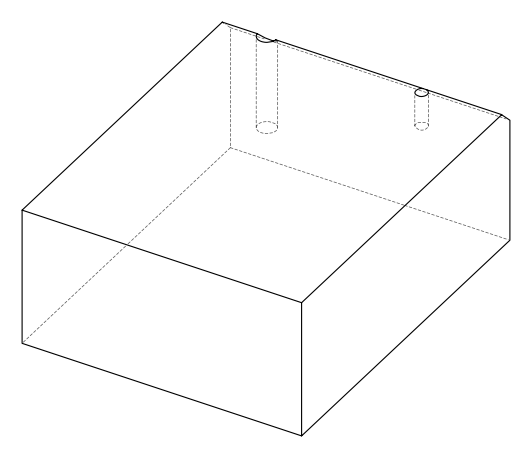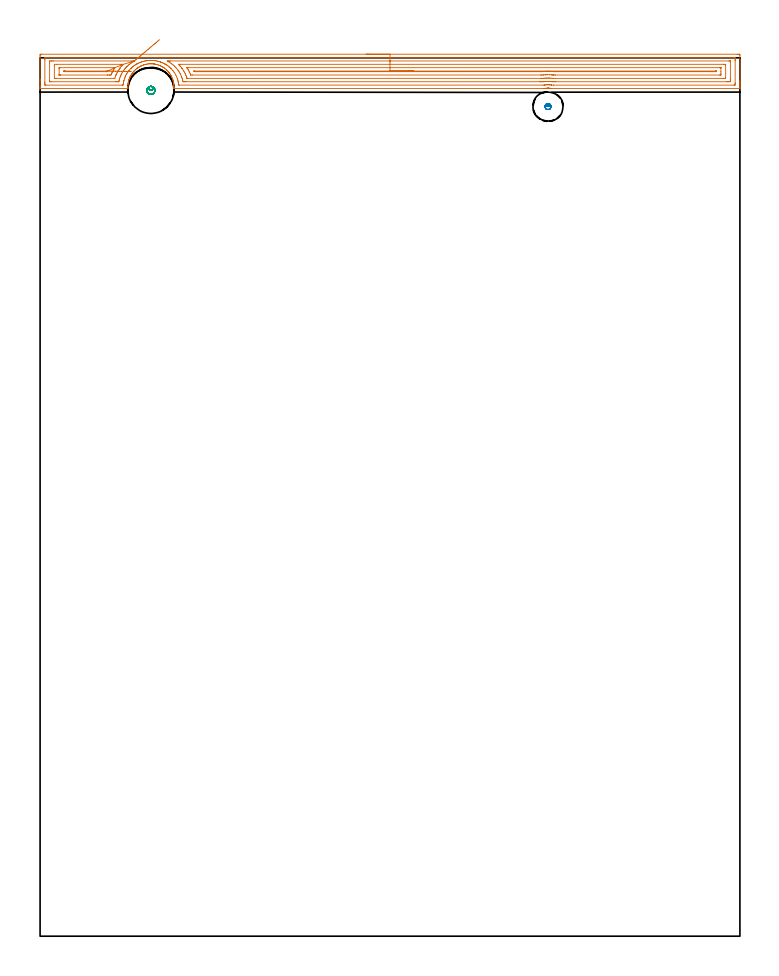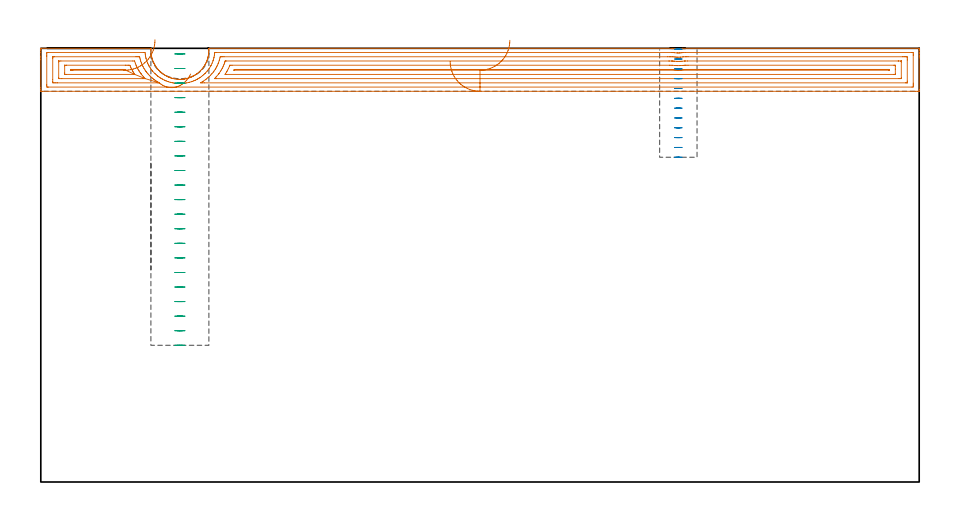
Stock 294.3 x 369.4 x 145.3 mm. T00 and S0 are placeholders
(PLAN: 3 operations, 2 tool changes, 15.9 min)
(1 AREA_MILL | FG_CHAMFER_SURFACE | UGT0205_001 | 13.95 min | 30509 mm3)
(2 MILL_BLIND_HOLE_FROM_SOLID_MATERIAL | STEP1POCKET | UGT0201_128 | Spiral | 0.57 min | 4476 mm3)
(3 MILL_BLIND_HOLE_FROM_SOLID_MATERIAL_1 | STEP1POCKET_1 | NXT0201_012 | Spiral | 1.39 min | 28687 mm3)
(TOOL UGT0205_001 | Chamfer Mill 20 x 3 x 45 deg. | D20 FL50 Z2)
(TOOL UGT0201_128 | Carbide End Mill 10.0 | D10 FL15 Z4)
(TOOL NXT0201_012 | ENDMILL 16mm [2P460-1600-NA 1630] | D16 FL38 Z6)
(OP 1 AREA_MILL)
G17 G21 G94 G90
T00 M6
G54
G17 G0 G90 X137.15 Y370.9 S1061 M3
G43 Z155.3 H0
Z140.9
G94 G1 X137.188 Z140.029 F250.
X137.302 Z139.164
X137.491 Z138.312
X137.753 Z137.48
X138.087 Z136.674
X138.49 Z135.9
X138.958 Z135.164
X139.49 Z134.472
X140.079 Z133.829
X140.722 Z133.24
X141.414 Z132.709
X142.15 Z132.24
X142.924 Z131.837
X143.73 Z131.503
X144.562 Z131.241
X145.414 Z131.052
X146.278 Z130.938
X147.15 Z130.9
X293.136
X293.68 Y370.899 Z130.901
X294.219 Y370.894 Z130.904
X294.292 Y370.892 Z130.906
X294.3 Y370.359 Z131.439
Y359.705 Z142.09
Y359.161 Z142.636
Y358.817 Z142.979
Y358.273 Z143.523
Y357.929 Z143.866
Y357.241 Z144.559
Y356.919 Z144.88
Y356.537 Z145.253
X294.291 Y356.503 Z145.288
X294.128 Y356.5 Z145.3
X215.045 Z145.299
X215.012 Y356.503 Z145.296
X214.974 Y356.505 Z145.293
X214.608 Y356.558 Z145.237
X214.565 Y356.564 Z145.231
X214.119 Y356.621 Z145.175
X213.896 Y356.637 Z145.159
X213.842 Z145.154
X213.665 Y356.644 Z145.152
X213.622 Y356.645 Z145.149
X213.561 Y356.647
X213.327 Y356.633 Z145.156
X213.226 Y356.63 Z145.164
X212.778 Y356.584 Z145.211
X212.643 Y356.565 Z145.229
X212.519 Y356.549 Z145.249
X212.374 Y356.53 Z145.266
X212.23 Y356.513 Z145.283
X211.536 Y356.508 Z145.292
X56.462 Y356.5 Z145.3
X56.286 Y356.503 Z145.288
X56.284 Y356.539 Z145.253
X56.291 Y356.913 Z144.886
X56.295 Y356.997 Z144.803
X56.291 Y357.247 Z144.552
X56.289 Y357.342 Z144.457
X56.252 Y357.929 Z143.866
X56.233 Y358.223 Z143.571
X56.22 Y358.335 Z143.458
X56.181 Y358.665 Z143.129
X56.155 Y358.817 Z142.978
X56.106 Y359.108 Z142.69
X56.091 Y359.185 Z142.614
X56.073 Y359.28 Z142.519
X56.015 Y359.509 Z142.291
X55.983 Y359.637 Z142.162
X55.883 Y359.992 Z141.808
X55.816 Y360.195 Z141.604
X55.736 Y360.435 Z141.363
X55.676 Y360.592 Z141.204
X55.569 Y360.875 Z140.924
X55.382 Y361.298 Z140.496
X55.294 Y361.48 Z140.313
X55.208 Y361.659 Z140.139
X55.16 Y361.758 Z140.041
X55.122 Y361.824 Z139.975
X55.063 Y361.924 Z139.872
X55.019 Y362.001 Z139.797
X54.901 Y362.204 Z139.595
X54.62 Y362.641 Z139.157
X54.287 Y363.111 Z138.689
X54.228 Y363.184 Z138.614
X54.171 Y363.256 Z138.541
X54.121 Y363.319 Z138.479
X53.931 Y363.542 Z138.257
X53.782 Y363.7 Z138.096
X53.45 Y364.058 Z137.742
X53.394 Y364.118 Z137.681
X53.242 Y364.265 Z137.534
X53.085 Y364.408 Z137.392
X52.501 Y364.892 Z136.907
X52.312 Y365.032 Z136.766
X52.227 Y365.095 Z136.703
X52.015 Y365.244 Z136.556
X51.947 Y365.291 Z136.508
X51.649 Y365.476 Z136.322
X51.608 Y365.502 Z136.296
X51.165 Y365.751 Z136.049
X51.027 Y365.821 Z135.979
X50.715 Y365.978 Z135.819
X50.655 Y366.005 Z135.79
X50.496 Y366.078 Z135.719
X50.274 Y366.174 Z135.625
X50.267 Y366.176 Z135.622
X49.822 Y366.342 Z135.458
X49.377 Y366.485 Z135.313
X48.929 Y366.607 Z135.189
X48.868 Y366.62 Z135.175
X48.484 Y366.707 Z135.091
X48.123 Y366.771 Z135.028
X48.036 Y366.785 Z135.013
X47.974 Y366.792 Z135.004
X47.864 Y366.807 Z134.991
X47.59 Y366.842 Z134.957
X47.144 Y366.875 Z134.917
X47.081 Y366.877 Z134.914
X46.939 Y366.882 Z134.91
X46.697 Y366.892 Z134.903
X46.251 Y366.884 Z134.907
X46.187 Y366.88 Z134.91
X45.804 Y366.86 Z134.937
X45.358 Y366.814 Z134.986
X44.91 Y366.745 Z135.053
X44.465 Y366.654 Z135.14
X44.4 Y366.637 Z135.156
X44.171 Y366.582 Z135.217
X44.017 Y366.542 Z135.254
X43.953 Y366.522 Z135.273
X43.629 Y366.424 Z135.374
X43.572 Y366.407 Z135.392
X42.927 Y366.174 Z135.625
X42.899 Y366.162 Z135.637
X42.679 Y366.066 Z135.731
X42.613 Y366.034 Z135.762
X42.434 Y365.949 Z135.851
X42.373 Y365.92 Z135.88
X42.23 Y365.85 Z135.949
X41.786 Y365.612 Z136.186
X41.563 Y365.476 Z136.32
X41.422 Y365.389 Z136.405
X41.257 Y365.291 Z136.507
X41.124 Y365.199 Z136.6
X40.893 Y365.039 Z136.76
X40.498 Y364.731 Z137.069
X40.231 Y364.505 Z137.293
X40.114 Y364.407 Z137.391
X40. Y364.304 Z137.494
X39.618 Y363.922 Z137.878
X39.58 Y363.881 Z137.919
X39.414 Y363.7 Z138.096
X39.337 Y363.618 Z138.18
X39.25 Y363.524 Z138.275
X39.107 Y363.356 Z138.444
X38.836 Y363.002 Z138.797
X38.742 Y362.87 Z138.93
X38.58 Y362.642 Z139.158
X38.338 Y362.263 Z139.536
X38.217 Y362.072 Z139.724
X38.214 Y362.068 Z139.728
X38.146 Y361.944 Z139.854
X38.044 Y361.758 Z140.041
X37.963 Y361.594 Z140.205
X37.907 Y361.48 Z140.316
X37.848 Y361.363 Z140.437
X37.827 Y361.319 Z140.48
X37.776 Y361.205 Z140.594
X37.703 Y361.036 Z140.76
X37.631 Y360.874 Z140.923
X37.468 Y360.449 Z141.35
X37.405 Y360.262 Z141.536
X37.366 Y360.149 Z141.647
X37.321 Y360.019 Z141.779
X37.197 Y359.551 Z142.248
X37.097 Y359.107 Z142.689
X37.046 Y358.817 Z142.976
X37.019 Y358.665 Z143.129
X36.967 Y358.225 Z143.573
X36.964 Y358.186 Z143.612
X36.913 Y357.342 Z144.457
X36.912 Y356.782 Z145.017
Y356.758 Z145.04
X36.92 Y356.525 Z145.267
X36.912 Y356.503 Z145.289
X36.806 Y356.5 Z145.3
X0.173
X0.009 Y356.503 Z145.288
X0. Y356.537 Z145.253
Y356.919 Z144.88
Y357.241 Z144.559
Y357.929 Z143.866
Y359.161 Z142.636
Y359.705 Z142.09
Y360.32 Z141.475
Y369.743 Z132.054
X0.004 Y370.359 Z131.439
X0.008 Y370.892 Z130.906
X0.081 Y370.894 Z130.903
X0.62 Y370.9 Z130.9
X147.15
Y369.486 Z132.314
X291.893 Y369.485 Z132.315
X292.29 Y369.471 Z132.329
X292.297 Y369.07 Z132.73
X292.299 Y368.583 Z133.217
X292.3 Y368.179 Z133.621
X292.299 Y358.817 Z142.983
X292.298 Y358.415 Z143.385
X292.29 Y357.929 Z143.871
X291.907 Y357.915 Z143.885
X291.893
X215.948
X215.128 Y357.929 Z143.871
X215.054 Y357.939 Z143.861
X215.042 Y357.941 Z143.859
X214.569 Y357.996 Z143.804
X214.161 Y358.035 Z143.765
X214.046 Y358.043 Z143.757
X213.647 Y358.055 Z143.745
X213.267 Y358.046 Z143.754
X213.155 Y358.041 Z143.759
X212.374 Y357.969 Z143.831
X212.337 Y357.965 Z143.835
X212.062 Y357.929 Z143.871
X211.48 Y357.922 Z143.878
X58.696 Y357.915 Z143.885
X58.264 Y357.929 Z143.871
X58.214 Y358.408 Z143.392
X58.16 Y358.817 Z142.983
X58.049 Y359.459 Z142.341
X57.987 Y359.705 Z142.095
X57.802 Y360.395 Z141.405
X57.737 Y360.592 Z141.208
X57.704 Y360.69 Z141.11
X57.387 Y361.48 Z140.32
X57.04 Y362.238 Z139.562
X56.966 Y362.368 Z139.432
X56.909 Y362.468 Z139.332
X56.411 Y363.256 Z138.544
X56.015 Y363.809 Z137.991
X55.743 Y364.144 Z137.656
X55.122 Y364.823 Z136.977
X54.915 Y365.032 Z136.768
X54.554 Y365.358 Z136.442
X54.228 Y365.63 Z136.17
X53.866 Y365.92 Z135.88
X53.335 Y366.3 Z135.5
X53.022 Y366.497 Z135.303
X52.497 Y366.807 Z134.993
X52.441 Y366.839 Z134.961
X52.37 Y366.879 Z134.921
X51.812 Y367.154 Z134.646
X51.548 Y367.274 Z134.526
X51.239 Y367.405 Z134.395
X50.762 Y367.588 Z134.212
X50.655 Y367.625 Z134.175
X50.439 Y367.695 Z134.105
X49.761 Y367.89 Z133.91
X49.497 Y367.958 Z133.842
X48.868 Y368.09 Z133.71
X48.389 Y368.171 Z133.629
X47.974 Y368.224 Z133.576
X47.39 Y368.276 Z133.524
X47.081 Y368.29 Z133.51
X46.47 Y368.302 Z133.498
X46.31 Y368.303 Z133.497
X46.288
X46.267 Y368.302 Z133.498
X46.187 Y368.298 Z133.502
X45.616 Y368.262 Z133.538
X45.294 Y368.23 Z133.57
X44.815 Y368.171 Z133.629
X44.4 Y368.106 Z133.694
X44.056 Y368.037 Z133.763
X43.507 Y367.909 Z133.891
X43.335 Y367.866 Z133.934
X42.753 Y367.695 Z134.105
X42.613 Y367.646 Z134.154
X41.997 Y367.42 Z134.38
X41.881 Y367.374 Z134.426
X41.72 Y367.303 Z134.497
X41.381 Y367.144 Z134.656
X40.826 Y366.871 Z134.929
X40.784 Y366.849 Z134.951
X40.708 Y366.807 Z134.993
X40.223 Y366.519 Z135.281
X39.933 Y366.342 Z135.458
X39.681 Y366.17 Z135.63
X39.331 Y365.92 Z135.88
X39.166 Y365.794 Z136.006
X39.039 Y365.693 Z136.107
X38.68 Y365.389 Z136.411
X38.284 Y365.032 Z136.768
X38.214 Y364.964 Z136.836
X38.146 Y364.896 Z136.904
X37.455 Y364.144 Z137.656
X37.361 Y364.036 Z137.764
X37.252 Y363.901 Z137.899
X36.98 Y363.527 Z138.273
X36.789 Y363.256 Z138.544
X36.619 Y362.998 Z138.802
X36.359 Y362.593 Z139.207
X36.279 Y362.448 Z139.352
X36.237 Y362.368 Z139.432
X35.983 Y361.854 Z139.946
X35.813 Y361.48 Z140.32
X35.708 Y361.239 Z140.561
X35.465 Y360.609 Z141.191
X35.461 Y360.597 Z141.203
X35.265 Y359.904 Z141.896
X35.217 Y359.705 Z142.095
X35.103 Y359.177 Z142.623
X35.04 Y358.817 Z142.983
X34.988 Y358.403 Z143.397
X34.937 Y357.929 Z143.871
X34.586 Y357.915 Z143.885
X34.572
X2.407
X2.01 Y357.929 Z143.871
X2.003 Y358.33 Z143.47
X2.001 Y358.817 Z142.983
X2. Y359.221 Z142.579
X2.001 Y368.583 Z133.217
X2.002 Y368.985 Z132.815
X2.01 Y369.471 Z132.329
X2.393 Y369.485 Z132.315
X2.407
X147.15 Y369.486 Z132.314
Y368.071 Z133.729
X289.728
X290.106 Y368.07 Z133.73
X290.232 Y368.067 Z133.733
X290.275 Y368.065 Z133.735
X290.29 Y368.058 Z133.742
X290.293 Y368.016 Z133.784
X290.297 Y367.888 Z133.912
X290.299 Y367.695 Z134.105
X290.3 Y367.503 Z134.297
Y360.4 Z141.4
X290.298 Y359.705 Z142.095
X290.296 Y359.516 Z142.284
X290.286 Y359.336 Z142.464
X290.106 Y359.333 Z142.467
X289.59 Y359.33 Z142.47
X289.213 Y359.329 Z142.471
X288.698
X216.841
X216.323 Y359.331 Z142.469
X215.948 Y359.336 Z142.464
X215.416 Y359.346 Z142.454
X215.054 Y359.379 Z142.421
X214.431 Y359.436 Z142.364
X214.161 Y359.454 Z142.346
X213.507 Y359.467 Z142.333
X213.267 Y359.461 Z142.339
X212.947 Y359.447 Z142.353
X212.657 Y359.423 Z142.377
X212.374 Y359.398 Z142.402
X211.84 Y359.347 Z142.453
X211.48 Y359.343 Z142.457
X210.956 Y359.338 Z142.462
X210.587 Y359.337 Z142.463
X210.064 Y359.336 Z142.464
X61.376 Y359.329 Z142.471
X60.86 Y359.33 Z142.47
X60.483 Y359.332 Z142.468
X60.113 Y359.336 Z142.464
X60.019 Y359.705 Z142.095
X59.859 Y360.324 Z141.476
X59.777 Y360.592 Z141.208
X59.589 Y361.175 Z140.625
X59.471 Y361.48 Z140.32
X59.395 Y361.674 Z140.126
X59.078 Y362.368 Z139.432
X58.954 Y362.632 Z139.168
X58.696 Y363.106 Z138.694
X58.604 Y363.256 Z138.544
X58.459 Y363.492 Z138.308
X58.017 Y364.144 Z137.656
X57.802 Y364.444 Z137.356
X57.313 Y365.032 Z136.768
X56.909 Y365.473 Z136.327
X56.472 Y365.92 Z135.88
X56.015 Y366.326 Z135.474
X55.425 Y366.807 Z134.993
X55.122 Y367.033 Z134.767
X54.382 Y367.543 Z134.257
X54.228 Y367.634 Z134.166
X53.499 Y368.065 Z133.735
X53.853 Y368.069 Z133.731
X54.228 Y368.07 Z133.73
X54.743 Y368.071 Z133.729
X147.15
Y366.657 Z135.143
X287.577
X288.207 Y366.652 Z135.148
X288.279 Y366.65 Z135.15
X288.29 Y366.646 Z135.154
X288.294 Y366.623 Z135.177
X288.297 Y366.571 Z135.229
X288.299 Y366.36 Z135.44
Y361.046 Z140.754
X288.296 Y360.829 Z140.971
X288.293 Y360.775 Z141.025
X288.291 Y360.753 Z141.047
X288.272 Y360.75 Z141.05
X288.164 Y360.747 Z141.053
X287.426 Y360.743 Z141.057
X287.275
X216.689 Y360.744 Z141.056
X215.948 Y360.747 Z141.053
X215.789 Y360.75 Z141.05
X215.606 Y360.757 Z141.043
X214.82 Y360.825 Z140.975
X214.161 Y360.869 Z140.931
X213.877 Y360.874 Z140.926
X213.267 Y360.876 Z140.924
X212.992 Y360.866 Z140.934
X212.374 Y360.821 Z140.979
X212.161 Y360.804 Z140.996
X211.836 Y360.775 Z141.025
X211.663 Y360.76 Z141.04
X211.48 Y360.755 Z141.045
X211.319 Y360.753 Z141.047
X210.587 Y360.751 Z141.049
X210.428
X62.118 Y360.743 Z141.057
X61.842 Y360.745 Z141.055
X61.809 Y360.747 Z141.053
X61.797 Y360.749 Z141.051
X61.789 Y360.761 Z141.039
X61.763 Y360.825 Z140.975
X61.743 Y360.884 Z140.916
X61.627 Y361.231 Z140.569
X61.536 Y361.48 Z140.32
X61.376 Y361.913 Z139.887
X61.18 Y362.368 Z139.432
X61.028 Y362.714 Z139.086
X60.755 Y363.256 Z138.544
X60.483 Y363.74 Z138.06
X60.225 Y364.144 Z137.656
X59.741 Y364.881 Z136.919
X59.632 Y365.032 Z136.768
X59.589 Y365.089 Z136.711
X58.882 Y365.92 Z135.88
X58.696 Y366.13 Z135.67
X58.257 Y366.606 Z135.194
X58.217 Y366.651 Z135.149
X58.271 Y366.653 Z135.147
X58.412 Y366.655 Z135.145
X58.696 Y366.657 Z135.143
X58.847
X147.15
Y365.243 Z136.557
X285.639
X285.852 Y365.242 Z136.558
X286.276 Y365.237 Z136.563
X286.292 Y365.235 Z136.565
X286.295 Y365.232 Z136.568
X286.298 Y365.216 Z136.584
X286.3 Y365.183 Z136.617
Y365.126 Z136.674
Y363.487 Z138.313
Y362.6 Z139.2
X286.297 Y362.368 Z139.432
X286.293 Y362.204 Z139.596
X286.29 Y362.169 Z139.631
X286.205 Y362.164 Z139.636
X286.064 Y362.16 Z139.64
X285.851 Y362.158 Z139.642
X216.841
X216.157 Y362.16 Z139.64
X215.948 Y362.164 Z139.636
X215.777 Y362.169 Z139.631
X215.596 Y362.184 Z139.616
X215.204 Y362.219 Z139.581
X215.054 Y362.231 Z139.569
X214.245 Y362.285 Z139.515
X214.161 Y362.287 Z139.513
X213.341 Y362.295 Z139.505
X213.267 Y362.293 Z139.507
X212.863 Y362.277 Z139.523
X212.488 Y362.255 Z139.545
X212.374 Y362.247 Z139.553
X211.663 Y362.187 Z139.613
X211.48 Y362.172 Z139.628
X210.79 Y362.166 Z139.634
X210.587
X64.057 Y362.158 Z139.642
X63.371 Y362.162 Z139.638
X63.364 Y362.164 Z139.636
X63.347 Y362.186 Z139.614
X63.27 Y362.368 Z139.432
X63.163 Y362.623 Z139.177
X62.871 Y363.256 Z138.544
X62.601 Y363.814 Z137.986
X62.411 Y364.144 Z137.656
X62.27 Y364.383 Z137.417
X61.855 Y365.032 Z136.768
X61.776 Y365.157 Z136.643
X61.73 Y365.232 Z136.568
X61.845 Y365.236 Z136.564
X62.059 Y365.241 Z136.559
X62.27 Y365.242 Z136.558
X147.15 Y365.243 Z136.557
Y363.829 Z137.971
X284.17 Y363.828 Z137.972
X284.245 Y363.826 Z137.974
X284.282 Y363.823 Z137.977
X284.29 Y363.821 Z137.979
X284.293 Y363.812 Z137.988
X284.299 Y363.7 Z138.1
X284.296 Y363.648 Z138.152
X284.29 Y363.581 Z138.219
X284.258 Y363.578 Z138.222
X284.089 Y363.575 Z138.225
X283.852 Y363.572 Z138.228
X279.403 Y363.571 Z138.229
X216.841 Y363.572 Z138.228
X216.522 Y363.573 Z138.227
X216.265 Y363.576 Z138.224
X215.948 Y363.58 Z138.22
X215.591 Y363.611 Z138.189
X215.233 Y363.64 Z138.16
X215.054 Y363.654 Z138.146
X214.625 Y363.682 Z138.118
X214.5 Y363.688 Z138.112
X214.161 Y363.698 Z138.102
X213.707 Y363.707 Z138.093
X213.601
X213.267 Y363.705 Z138.095
X212.829 Y363.692 Z138.108
X212.501 Y363.676 Z138.124
X212.374 Y363.668 Z138.132
X211.48 Y363.6 Z138.2
X211.148 Y363.586 Z138.214
X210.906 Y363.582 Z138.218
X210.587 Y363.58 Z138.22
X210.262 Y363.579 Z138.221
X65.844 Y363.572 Z138.228
X65.525
X65.209 Y363.575 Z138.225
X64.95 Y363.579 Z138.221
X64.84 Y363.59 Z138.21
X64.787 Y363.702 Z138.098
X64.736 Y363.813 Z137.987
X64.734 Y363.822 Z137.978
X64.757 Y363.824 Z137.976
X64.821 Y363.827 Z137.973
X64.95 Y363.828 Z137.972
X147.15 Y363.829 Z137.971
X148.022 Z138.009
X148.886 Z138.123
X149.738 Z138.312
X150.57 Z138.574
X151.376 Z138.908
X152.15 Z139.311
X152.886 Z139.78
X153.578 Z140.311
X154.221 Z140.9
X154.81 Z141.543
X155.342 Z142.235
X155.81 Z142.971
X156.213 Z143.745
X156.547 Z144.551
X156.809 Z145.383
X156.998 Z146.235
X157.112 Z147.1
X157.15 Z147.971
G0 Z155.3
X50.218 Y377.027
Z136.689
G1 X49.833 Y376.699 Z135.978
X49.402 Y376.332 Z135.314
X48.929 Y375.929 Z134.702
X48.416 Y375.494 Z134.147
X47.869 Y375.028 Z133.652
X47.291 Y374.536 Z133.222
X46.687 Y374.022 Z132.859
X46.061 Y373.49 Z132.567
X45.417 Y372.942 Z132.348
X44.762 Y372.385 Z132.203
X44.1 Y371.822 Z132.133
X43.435 Y371.256 Z132.14
X42.774 Y370.694 Z132.223
X42.12 Y370.138 Z132.381
X41.48 Y369.593 Z132.613
X40.857 Y369.063 Z132.918
X40.257 Y368.553 Z133.293
X39.684 Y368.065 Z133.735
X39.618 Y368.009 Z133.791
X39.039 Y367.67 Z134.13
X38.508 Y367.335 Z134.465
X38.146 Y367.087 Z134.713
X37.983 Y366.969 Z134.831
X37.77 Y366.807 Z134.993
X37.483 Y366.578 Z135.222
X37.252 Y366.386 Z135.414
X36.733 Y365.92 Z135.88
X36.544 Y365.735 Z136.065
X36.359 Y365.549 Z136.251
X36.109 Y365.28 Z136.52
X35.884 Y365.032 Z136.768
X35.689 Y364.81 Z136.99
X35.465 Y364.535 Z137.265
X35.298 Y364.31 Z137.49
X35.179 Y364.144 Z137.656
X34.933 Y363.786 Z138.014
X34.572 Y363.236 Z138.564
X34.27 Y362.668 Z139.132
X34.118 Y362.368 Z139.432
X33.98 Y362.069 Z139.731
X33.726 Y361.48 Z140.32
X33.678 Y361.365 Z140.435
X33.482 Y360.787 Z141.013
X33.423 Y360.592 Z141.208
X33.283 Y360.097 Z141.703
X33.188 Y359.705 Z142.095
X33.11 Y359.382 Z142.418
X33.098 Y359.344 Z142.456
X33.067 Y359.335 Z142.465
X32.974 Y359.333 Z142.467
X32.785 Y359.33 Z142.47
X32.27 Y359.329 Z142.471
X31.892 Y359.328 Z142.472
X4.572 Y359.329 Z142.471
X4.194 Y359.33 Z142.47
X4.068 Y359.333 Z142.467
X4.025 Y359.335 Z142.465
X4.01 Y359.341 Z142.459
X4.007 Y359.384 Z142.416
X4.003 Y359.512 Z142.288
X4.001 Y359.705 Z142.095
X4. Y359.897 Z141.903
Y367. Z134.8
X4.002 Y367.695 Z134.105
X4.004 Y367.884 Z133.916
X4.014 Y368.064 Z133.736
X4.194 Y368.067 Z133.733
X4.71 Y368.07 Z133.73
X5.087 Y368.071 Z133.729
X5.602
X39.039
X39.556 Y368.07 Z133.73
X39.684 Y368.065 Z133.735
X34.987 Y366.649 Z135.151
X34.435 Y366.055 Z135.745
X34.312 Y365.92 Z135.88
X34.015 Y365.585 Z136.215
X33.678 Y365.173 Z136.627
X33.617 Y365.093 Z136.707
X33.573 Y365.032 Z136.768
X33.249 Y364.57 Z137.23
X32.961 Y364.144 Z137.656
X32.891 Y364.038 Z137.762
X32.785 Y363.87 Z137.93
X32.564 Y363.476 Z138.324
X32.446 Y363.256 Z138.544
X32.259 Y362.891 Z138.909
X32.013 Y362.368 Z139.432
X31.975 Y362.285 Z139.515
X31.892 Y362.089 Z139.711
X31.667 Y361.48 Z140.32
X31.425 Y360.792 Z141.008
X31.408 Y360.75 Z141.05
X30.847 Y360.743 Z141.057
X6.723
X6.093 Y360.748 Z141.052
X6.021 Y360.75 Z141.05
X6.01 Y360.754 Z141.046
X6.006 Y360.777 Z141.023
X6.003 Y360.829 Z140.971
X6.001 Y361.04 Z140.76
Y366.354 Z135.446
X6.004 Y366.571 Z135.229
X6.007 Y366.625 Z135.175
X6.009 Y366.647 Z135.153
X6.028 Y366.65 Z135.15
X6.136 Y366.653 Z135.147
X6.874 Y366.657 Z135.143
X7.025
X34.035
X34.572 Y366.656 Z135.144
X34.726 Y366.655 Z135.145
X34.987 Y366.649 Z135.151
X31.452 Y365.236 Z136.564
X31.421 Y365.177 Z136.623
X31.331 Y365.032 Z136.768
X31.203 Y364.828 Z136.972
X30.998 Y364.509 Z137.291
X30.863 Y364.278 Z137.522
X30.787 Y364.144 Z137.656
X30.549 Y363.702 Z138.098
X30.321 Y363.256 Z138.544
X30.25 Y363.112 Z138.688
X30.105 Y362.798 Z139.002
X29.923 Y362.368 Z139.432
X29.837 Y362.165 Z139.635
X29.424 Y362.16 Z139.64
X29.211 Y362.158 Z139.642
X28.53 Y362.157 Z139.643
X28.318
X8.661
X8.449 Y362.158 Z139.642
X8.024 Y362.163 Z139.637
X8.008 Y362.165 Z139.635
X8.005 Y362.168 Z139.632
X8.002 Y362.184 Z139.616
X8. Y362.368 Z139.432
X8.001 Y364.8 Z137.
X8.003 Y365.032 Z136.768
X8.008 Y365.196 Z136.604
X8.01 Y365.231 Z136.569
X8.095 Y365.236 Z136.564
X8.236 Y365.24 Z136.56
X8.449 Y365.242 Z136.558
X30.998 Y365.243 Z136.557
X31.211 Y365.241 Z136.559
X31.352 Y365.239 Z136.561
X31.452 Y365.236 Z136.564
X28.435 Y363.822 Z137.978
X28.405 Y363.702 Z138.098
X28.387 Y363.664 Z138.136
X28.318 Y363.578 Z138.222
X27.998 Y363.574 Z138.226
X27.684 Y363.572 Z138.228
X27.424 Y363.571 Z138.229
X10.13 Y363.572 Z138.228
X10.055 Y363.574 Z138.226
X10.019 Y363.577 Z138.223
X10.01 Y363.579 Z138.221
X10.007 Y363.588 Z138.212
X10.001 Y363.7 Z138.1
X10.003 Y363.783 Z138.017
X10.007 Y363.814 Z137.986
X10.01 Y363.822 Z137.978
X10.021 Y363.823 Z137.977
X10.189 Y363.827 Z137.973
X10.448 Y363.828 Z137.972
X10.765 Y363.829 Z137.971
X27.741
X28.058 Y363.827 Z137.973
X28.318 Y363.824 Z137.976
X28.435 Y363.822 Z137.978
X29.306 Y363.806 Z138.033
X30.168 Y363.789 Z138.163
X31.016 Y363.773 Z138.368
X31.843 Y363.757 Z138.646
X32.642 Y363.742 Z138.995
X33.408 Y363.728 Z139.412
X34.135 Y363.714 Z139.895
X34.817 Y363.701 Z140.439
X35.448 Y363.689 Z141.041
X36.025 Y363.678 Z141.695
X36.543 Y363.668 Z142.397
X36.998 Y363.659 Z143.141
X37.386 Y363.652 Z143.923
X37.704 Y363.646 Z144.735
X37.951 Y363.641 Z145.572
X38.123 Y363.638 Z146.427
X38.221 Y363.636 Z147.294
X38.242 Z148.166
G0 Z155.3
M5
M2
(OP 2 MILL_BLIND_HOLE_FROM_SOLID_MATERIAL)
G17 G21 G94 G90
T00 M6
G54
G17 G0 G90 X213.6 Y348.9 S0 M3
G43 Z155.3 H0
Z145.008
G94 G3 X214.225 Y349.525 R0.625 F250.
X213.6 Y350.15 R0.625
X212.35 Y348.9 R1.25
X213.6 Y350.15 R-1.25
X212.975 Y349.525 R0.625
X213.6 Y348.9 R0.625
G0 Z141.717
G3 X214.225 Y349.525 R0.625
X213.6 Y350.15 R0.625
X212.35 Y348.9 R1.25
X213.6 Y350.15 R-1.25
X212.975 Y349.525 R0.625
X213.6 Y348.9 R0.625
G0 Z138.425
G3 X214.225 Y349.525 R0.625
X213.6 Y350.15 R0.625
X212.35 Y348.9 R1.25
X213.6 Y350.15 R-1.25
X212.975 Y349.525 R0.625
X213.6 Y348.9 R0.625
G0 Z135.133
G3 X214.225 Y349.525 R0.625
X213.6 Y350.15 R0.625
X212.35 Y348.9 R1.25
X213.6 Y350.15 R-1.25
X212.975 Y349.525 R0.625
X213.6 Y348.9 R0.625
G0 Z131.842
G3 X214.225 Y349.525 R0.625
X213.6 Y350.15 R0.625
X212.35 Y348.9 R1.25
X213.6 Y350.15 R-1.25
X212.975 Y349.525 R0.625
X213.6 Y348.9 R0.625
G0 Z128.55
G3 X214.225 Y349.525 R0.625
X213.6 Y350.15 R0.625
X212.35 Y348.9 R1.25
X213.6 Y350.15 R-1.25
X212.975 Y349.525 R0.625
X213.6 Y348.9 R0.625
G0 Z125.258
G3 X214.225 Y349.525 R0.625
X213.6 Y350.15 R0.625
X212.35 Y348.9 R1.25
X213.6 Y350.15 R-1.25
X212.975 Y349.525 R0.625
X213.6 Y348.9 R0.625
G0 Z121.967
G3 X214.225 Y349.525 R0.625
X213.6 Y350.15 R0.625
X212.35 Y348.9 R1.25
X213.6 Y350.15 R-1.25
X212.975 Y349.525 R0.625
X213.6 Y348.9 R0.625
G0 Z118.675
G3 X214.225 Y349.525 R0.625
X213.6 Y350.15 R0.625
X212.35 Y348.9 R1.25
X213.6 Y350.15 R-1.25
X212.975 Y349.525 R0.625
X213.6 Y348.9 R0.625
G0 Z115.383
G3 X214.225 Y349.525 R0.625
X213.6 Y350.15 R0.625
X212.35 Y348.9 R1.25
X213.6 Y350.15 R-1.25
X212.975 Y349.525 R0.625
X213.6 Y348.9 R0.625
G0 Z112.092
G3 X214.225 Y349.525 R0.625
X213.6 Y350.15 R0.625
X212.35 Y348.9 R1.25
X213.6 Y350.15 R-1.25
X212.975 Y349.525 R0.625
X213.6 Y348.9 R0.625
G0 Z108.8
G3 X214.225 Y349.525 R0.625
X213.6 Y350.15 R0.625
X212.35 Y348.9 R1.25
X213.6 Y350.15 R-1.25
X212.975 Y349.525 R0.625
X213.6 Y348.9 R0.625
G0 Z155.3
M5
M2
(OP 3 MILL_BLIND_HOLE_FROM_SOLID_MATERIAL_1)
G17 G21 G94 G90
T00 M6
G54
G17 G0 G90 X46.6 Y355.7 S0 M3
G43 Z155.3 H1
Z143.419
G94 G3 X47.45 Y356.55 R0.85 F250.
X46.6 Y357.4 R0.85
X44.9 Y355.7 R1.7
X46.6 Y357.4 R-1.7
X45.75 Y356.55 R0.85
X46.6 Y355.7 R0.85
G0 Z138.538
G3 X47.45 Y356.55 R0.85
X46.6 Y357.4 R0.85
X44.9 Y355.7 R1.7
X46.6 Y357.4 R-1.7
X45.75 Y356.55 R0.85
X46.6 Y355.7 R0.85
G0 Z133.657
G3 X47.45 Y356.55 R0.85
X46.6 Y357.4 R0.85
X44.9 Y355.7 R1.7
X46.6 Y357.4 R-1.7
X45.75 Y356.55 R0.85
X46.6 Y355.7 R0.85
G0 Z128.776
G3 X47.45 Y356.55 R0.85
X46.6 Y357.4 R0.85
X44.9 Y355.7 R1.7
X46.6 Y357.4 R-1.7
X45.75 Y356.55 R0.85
X46.6 Y355.7 R0.85
G0 Z123.895
G3 X47.45 Y356.55 R0.85
X46.6 Y357.4 R0.85
X44.9 Y355.7 R1.7
X46.6 Y357.4 R-1.7
X45.75 Y356.55 R0.85
X46.6 Y355.7 R0.85
G0 Z119.014
G3 X47.45 Y356.55 R0.85
X46.6 Y357.4 R0.85
X44.9 Y355.7 R1.7
X46.6 Y357.4 R-1.7
X45.75 Y356.55 R0.85
X46.6 Y355.7 R0.85
G0 Z114.133
G3 X47.45 Y356.55 R0.85
X46.6 Y357.4 R0.85
X44.9 Y355.7 R1.7
X46.6 Y357.4 R-1.7
X45.75 Y356.55 R0.85
X46.6 Y355.7 R0.85
G0 Z109.252
G3 X47.45 Y356.55 R0.85
X46.6 Y357.4 R0.85
X44.9 Y355.7 R1.7
X46.6 Y357.4 R-1.7
X45.75 Y356.55 R0.85
X46.6 Y355.7 R0.85
G0 Z104.371
G3 X47.45 Y356.55 R0.85
X46.6 Y357.4 R0.85
X44.9 Y355.7 R1.7
X46.6 Y357.4 R-1.7
X45.75 Y356.55 R0.85
X46.6 Y355.7 R0.85
G0 Z99.49
G3 X47.45 Y356.55 R0.85
X46.6 Y357.4 R0.85
X44.9 Y355.7 R1.7
X46.6 Y357.4 R-1.7
X45.75 Y356.55 R0.85
X46.6 Y355.7 R0.85
G0 Z94.61
G3 X47.45 Y356.55 R0.85
X46.6 Y357.4 R0.85
X44.9 Y355.7 R1.7
X46.6 Y357.4 R-1.7
X45.75 Y356.55 R0.85
X46.6 Y355.7 R0.85
G0 Z89.729
G3 X47.45 Y356.55 R0.85
X46.6 Y357.4 R0.85
X44.9 Y355.7 R1.7
X46.6 Y357.4 R-1.7
X45.75 Y356.55 R0.85
X46.6 Y355.7 R0.85
G0 Z84.848
G3 X47.45 Y356.55 R0.85
X46.6 Y357.4 R0.85
X44.9 Y355.7 R1.7
X46.6 Y357.4 R-1.7
X45.75 Y356.55 R0.85
X46.6 Y355.7 R0.85
G0 Z79.967
G3 X47.45 Y356.55 R0.85
X46.6 Y357.4 R0.85
X44.9 Y355.7 R1.7
X46.6 Y357.4 R-1.7
X45.75 Y356.55 R0.85
X46.6 Y355.7 R0.85
G0 Z75.086
G3 X47.45 Y356.55 R0.85
X46.6 Y357.4 R0.85
X44.9 Y355.7 R1.7
X46.6 Y357.4 R-1.7
X45.75 Y356.55 R0.85
X46.6 Y355.7 R0.85
G0 Z70.205
G3 X47.45 Y356.55 R0.85
X46.6 Y357.4 R0.85
X44.9 Y355.7 R1.7
X46.6 Y357.4 R-1.7
X45.75 Y356.55 R0.85
X46.6 Y355.7 R0.85
G0 Z65.324
G3 X47.45 Y356.55 R0.85
X46.6 Y357.4 R0.85
X44.9 Y355.7 R1.7
X46.6 Y357.4 R-1.7
X45.75 Y356.55 R0.85
X46.6 Y355.7 R0.85
G0 Z60.443
G3 X47.45 Y356.55 R0.85
X46.6 Y357.4 R0.85
X44.9 Y355.7 R1.7
X46.6 Y357.4 R-1.7
X45.75 Y356.55 R0.85
X46.6 Y355.7 R0.85
G0 Z55.562
G3 X47.45 Y356.55 R0.85
X46.6 Y357.4 R0.85
X44.9 Y355.7 R1.7
X46.6 Y357.4 R-1.7
X45.75 Y356.55 R0.85
X46.6 Y355.7 R0.85
G0 Z50.681
G3 X47.45 Y356.55 R0.85
X46.6 Y357.4 R0.85
X44.9 Y355.7 R1.7
X46.6 Y357.4 R-1.7
X45.75 Y356.55 R0.85
X46.6 Y355.7 R0.85
G0 Z155.3
Z45.8
G3 X47.45 Y356.55 R0.85
X46.6 Y357.4 R0.85
X44.9 Y355.7 R1.7
X46.6 Y357.4 R-1.7
X45.75 Y356.55 R0.85
X46.6 Y355.7 R0.85
G0 Z155.3
M5
M2
